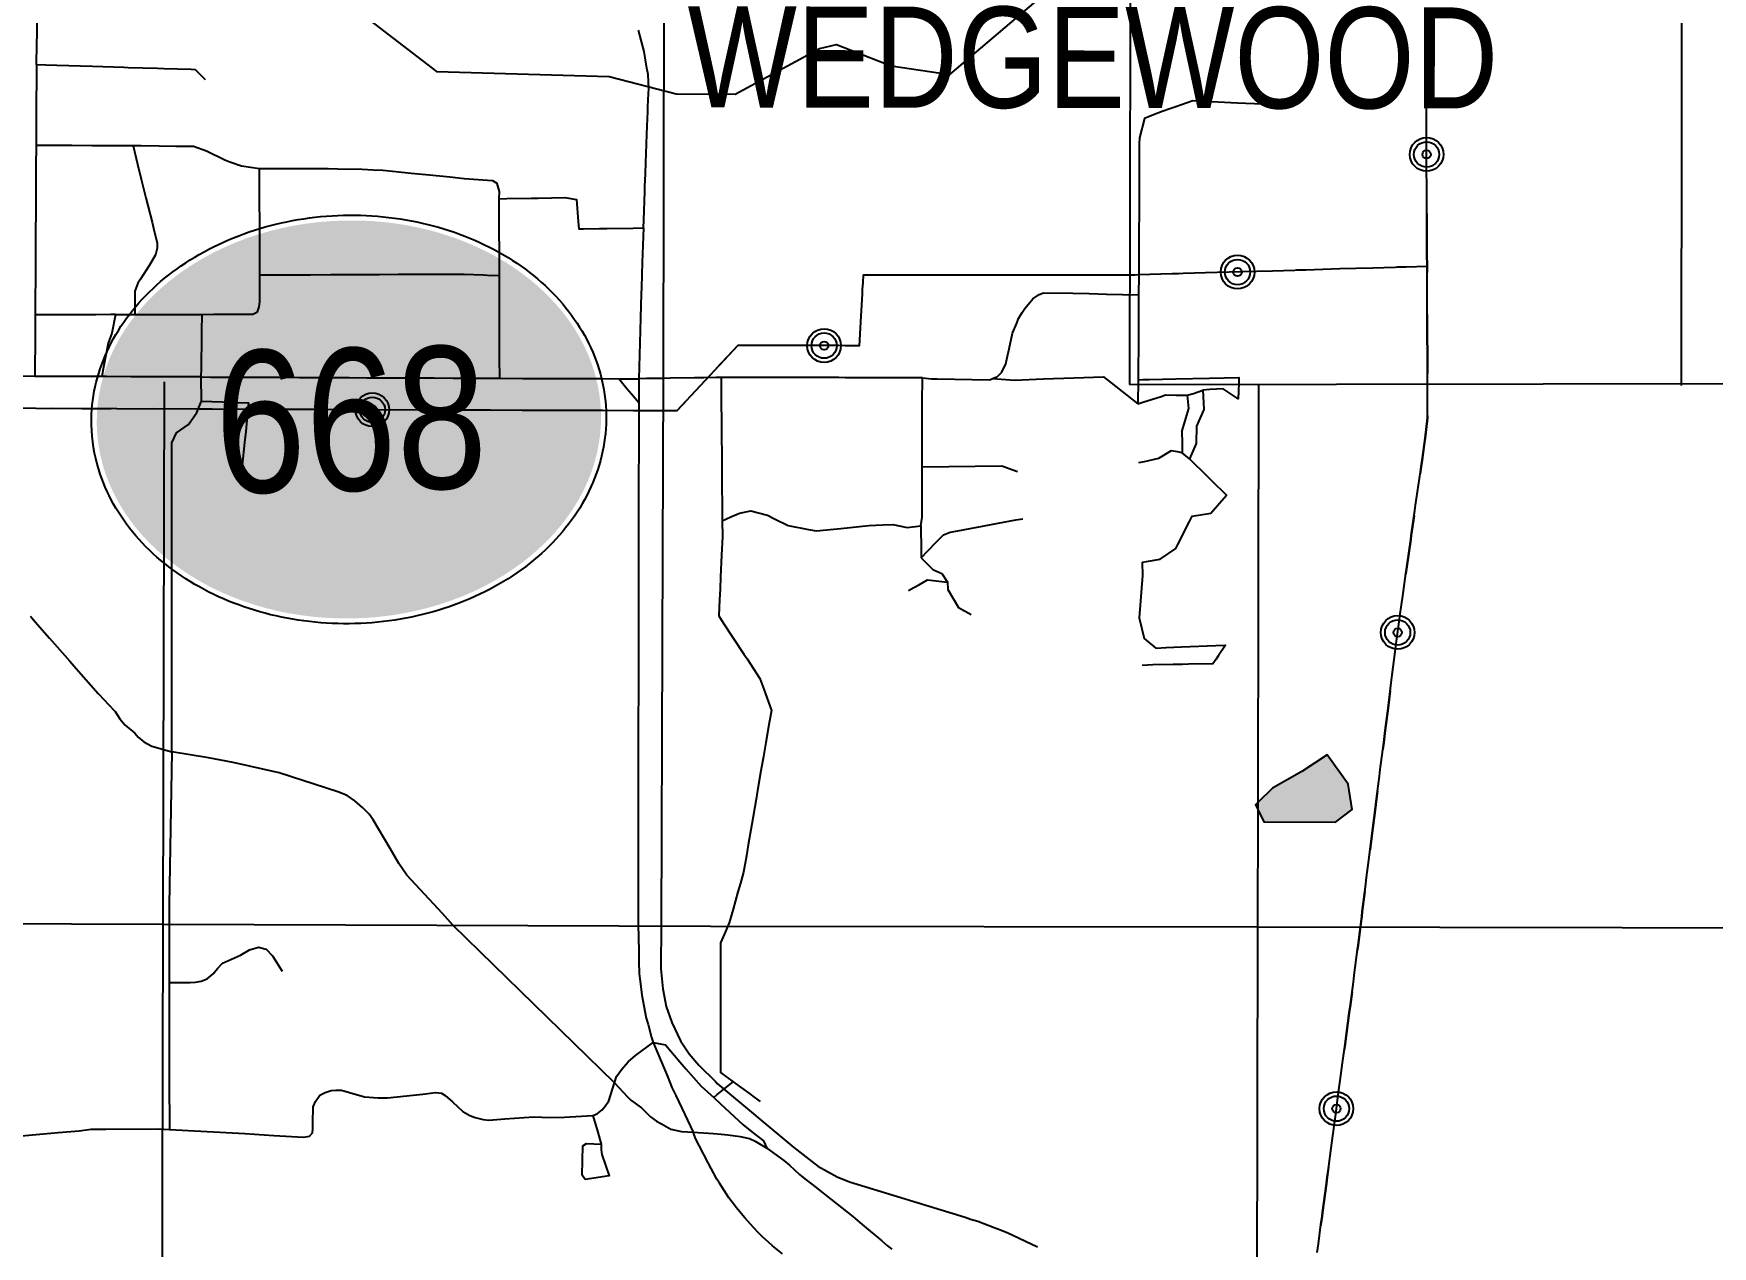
# Model space of a CAD drawing. Extents: x 408473 to 428843, y 6046006 to 6059852.
# Drawn here: x 422471.9 to 422571.4, y 6051738 to 6051810 of the extents above; entities that cross this region are included whole.
import ezdxf
from ezdxf.enums import TextEntityAlignment as Align

# ---------------------------------------------------------------- set-up
doc = ezdxf.new("R2010")
doc.units = 0
doc.header["$LTSCALE"] = 5
for name, color, linetype in [('10', 1, 'Continuous'), ('26', 160, 'Continuous'), ('35', 37, 'Continuous'), ('36', 37, 'Continuous'), ('39', 28, 'Continuous'), ('42', 7, 'Continuous'), ('AUX-LABELS', 1, 'Continuous'), ('PATTERN_CLASS', 7, 'Continuous'), ('T-WATER', 160, 'Continuous'), ('T-WATER-H', 133, 'Continuous')]:
    doc.layers.add(name, color=color, linetype=linetype)
doc.layers.add('2', color=7, linetype='Continuous', true_color=0x6e6e6e)
doc.layers.add('4', color=7, linetype='Continuous', true_color=0x8c8c8c)
doc.styles.add('80', font='ARIALN.TTF', dxfattribs={"height": 10})
doc.styles.add('80L', font='ARIALN.TTF', dxfattribs={"height": 10})
doc.styles.add('BOLD', font='ARIALNB.TTF')

# ---------------------------------------------------------------- blocks, each defined once
blk = doc.blocks.new('Route_Letters')
h = blk.add_hatch(color=255)
h.dxf.hatch_style = 1
edge = h.paths.add_edge_path()
edge.add_ellipse((-0.116, 0.461), major_axis=(-11.971, 0), ratio=0.789318, start_angle=0, end_angle=360)
at = {"color": 5}
blk.add_open_spline([(-12.337, 0.461), (-12.337, -0.253), (-12.237, -0.968), (-11.72, -2.794), (-11.144, -3.876), (-9.556, -5.807), (-8.545, -6.657), (-6.216, -8.022), (-4.899, -8.538), (-2.122, -9.174), (-0.663, -9.295), (2.219, -9.128), (3.641, -8.839), (6.272, -7.888), (7.481, -7.224), (9.535, -5.601), (10.38, -4.641), (11.596, -2.542), (11.966, -1.402), (12.179, 0.91), (12.021, 2.082), (11.201, 4.304), (10.538, 5.353), (8.799, 7.197), (7.721, 7.993), (5.289, 9.237), (3.933, 9.684), (1.111, 10.179), (-0.355, 10.226), (-3.218, 9.913), (-4.613, 9.553), (-7.163, 8.469), (-8.317, 7.745), (-10.237, 6.02), (-11.003, 5.018), (-12.047, 2.859), (-12.324, 1.702), (-12.336, 0.515), (-12.337, 0.488), (-12.337, 0.461)], degree=3, knots=[0, 0, 0, 0, 0.219529, 0.219529, 0.575727, 0.575727, 0.931924, 0.931924, 1.288121, 1.288121, 1.644318, 1.644318, 2.000515, 2.000515, 2.356712, 2.356712, 2.712909, 2.712909, 3.069107, 3.069107, 3.425304, 3.425304, 3.781501, 3.781501, 4.137698, 4.137698, 4.493895, 4.493895, 4.850092, 4.850092, 5.20629, 5.20629, 5.562487, 5.562487, 5.918684, 5.918684, 6.274881, 6.274881, 6.283185, 6.283185, 6.283185, 6.283185], dxfattribs=at)
at = {"color": 14, "style": 'BOLD'}
blk.add_attdef('A', text='', height=9.5, dxfattribs=at).set_placement((0.225, 0.976), align=Align.MIDDLE)

msp = doc.modelspace()

# ---------------------------------------------------------------- hatches: boundary and pattern name
at = {"layer": 'T-WATER-H'}
h = msp.add_hatch(color=256, dxfattribs=at)
h.dxf.hatch_style = 1
h.paths.add_polyline_path([(422544.417, 6051764.358), (422544.28, 6051764.222), (422544.417, 6051763.947), (422544.776, 6051763.222), (422549.017, 6051763.204), (422550.018, 6051763.949), (422549.774, 6051765.448), (422548.532, 6051767.2), (422547.032, 6051766.208), (422545.282, 6051765.217)])

# ---------------------------------------------------------------- linework, layer by layer
at = {"layer": '2', "linetype": 'Continuous', "flags": 128}
msp.add_lwpolyline([(422536.82, 6051789.137), (423290.557, 6051790.668)], dxfattribs=at)
at = {"layer": '26', "linetype": 'Continuous', "flags": 128}
for points in [[(422544.417, 6051763.947), (422544.776, 6051763.222), (422549.017, 6051763.204), (422550.018, 6051763.949), (422549.774, 6051765.448), (422548.532, 6051767.2), (422547.032, 6051766.208)], [(422547.032, 6051766.208), (422545.282, 6051765.217), (422544.417, 6051764.358)], [(422544.417, 6051764.358), (422544.28, 6051764.222), (422544.417, 6051763.947)]]:
    msp.add_lwpolyline(points, dxfattribs=at)
at = {"layer": '35', "linetype": 'Continuous', "flags": 128}
for points in [[(422472.038, 6051808.091), (422472.058, 6051809.34), (422472.067, 6051809.928), (422472.076, 6051810.448), (422472.09, 6051811.36), (422472.101, 6051812.06), (422472.117, 6051813.082), (422472.133, 6051814.059), (422472.147, 6051814.962), (422472.161, 6051815.838), (422472.153, 6051816.909), (422472.151, 6051817.308), (422472.151, 6051817.627), (422472.154, 6051818.055), (422472.159, 6051818.857), (422472.167, 6051820.053), (422472.178, 6051821.82)], [(422508.006, 6051798.434), (422508.024, 6051798.895), (422508.087, 6051800.586), (422508.099, 6051800.887), (422508.127, 6051801.639), (422508.152, 6051802.298), (422508.172, 6051802.813), (422508.194, 6051803.405), (422508.215, 6051803.958), (422508.234, 6051804.462), (422508.266, 6051805.322), (422508.277, 6051805.608), (422508.307, 6051806.405), (422508.317, 6051806.665), (422508.298, 6051807.082), (422508.278, 6051807.522), (422508.215, 6051807.898), (422508.112, 6051808.507), (422508.049, 6051808.885), (422507.9, 6051809.487), (422507.721, 6051810.146)], [(422472.032, 6051807.072), (422472.025, 6051806.064), (422472.02, 6051805.316), (422472.012, 6051804.066), (422472.008, 6051803.32)], [(422546.36, 6051805.797), (422545.219, 6051805.771), (422544.72, 6051805.759), (422543.213, 6051805.831), (422541.288, 6051805.922), (422540.558, 6051805.956), (422539.552, 6051805.608), (422539.199, 6051805.487), (422538.749, 6051805.331), (422538.246, 6051805.127), (422537.701, 6051804.906), (422537.399, 6051803.769), (422537.397, 6051803.412), (422537.389, 6051801.563), (422537.38, 6051799.565), (422537.372, 6051797.975), (422537.371, 6051797.578), (422537.362, 6051795.633), (422537.356, 6051794.461)], [(422472.008, 6051803.32), (422472.001, 6051802.068), (422471.998, 6051801.431), (422471.991, 6051800.07), (422471.988, 6051799.487), (422471.981, 6051798.072), (422471.979, 6051797.543), (422471.971, 6051796.073), (422471.969, 6051795.599), (422471.961, 6051794.075), (422471.959, 6051793.655), (422471.957, 6051793.279)], [(422477.756, 6051803.292), (422477.312, 6051803.294), (422476.176, 6051803.3), (422475.314, 6051803.304), (422474.121, 6051803.31), (422473.316, 6051803.314), (422472.008, 6051803.32)], [(422485.252, 6051801.926), (422484.191, 6051802.082), (422483.491, 6051802.33), (422483.195, 6051802.454), (422482.115, 6051802.972), (422481.35, 6051803.254), (422480.301, 6051803.265), (422479.311, 6051803.276), (422478.234, 6051803.287), (422477.756, 6051803.292)], [(422477.756, 6051803.292), (422478.026, 6051802.206), (422478.245, 6051801.323), (422478.519, 6051800.219), (422478.881, 6051798.762), (422479.013, 6051798.232), (422479.185, 6051797.536), (422479.192, 6051797.237), (422479.082, 6051796.835), (422478.733, 6051796.228), (422478.197, 6051795.392), (422478.042, 6051795.155), (422477.873, 6051794.672), (422477.87, 6051794.191), (422477.865, 6051793.295)], [(422499.464, 6051800.155), (422499.467, 6051800.582), (422499.343, 6051801.071), (422499.08, 6051801.224), (422498.772, 6051801.246), (422497.381, 6051801.345), (422496.533, 6051801.431), (422495.334, 6051801.553), (422494.246, 6051801.663), (422493.331, 6051801.756), (422492.56, 6051801.834), (422491.996, 6051801.859), (422491.33, 6051801.889), (422489.891, 6051801.917), (422489.331, 6051801.925), (422488.945, 6051801.931), (422487.833, 6051801.93), (422487.333, 6051801.929), (422485.791, 6051801.927), (422485.252, 6051801.926)], [(422485.276, 6051795.64), (422485.273, 6051796.377), (422485.266, 6051798.375), (422485.258, 6051800.373), (422485.252, 6051801.926)], [(422499.468, 6051795.625), (422499.467, 6051796.675), (422499.465, 6051798.63), (422499.464, 6051800.155)], [(422508.006, 6051798.434), (422507.955, 6051796.895), (422507.938, 6051796.396), (422507.889, 6051794.896), (422507.876, 6051794.519), (422507.836, 6051793.127), (422507.813, 6051792.325), (422507.772, 6051790.897), (422507.731, 6051789.486)], [(422481.857, 6051793.306), (422482.545, 6051793.308), (422483.534, 6051793.311), (422484.584, 6051793.314), (422484.86, 6051793.315), (422485.126, 6051793.461), (422485.24, 6051793.743), (422485.273, 6051794.043), (422485.273, 6051794.379), (422485.276, 6051795.64)], [(422485.276, 6051795.64), (422486.234, 6051795.644), (422487.477, 6051795.65), (422488.268, 6051795.654), (422489.474, 6051795.659), (422490.303, 6051795.663), (422491.472, 6051795.669), (422492.338, 6051795.673), (422493.47, 6051795.678), (422494.372, 6051795.683), (422495.468, 6051795.688), (422496.407, 6051795.692), (422497.39, 6051795.697), (422498.506, 6051795.64), (422499.009, 6051795.614), (422499.468, 6051795.625)], [(422499.487, 6051789.517), (422499.484, 6051790.708), (422499.477, 6051792.706), (422499.471, 6051794.703), (422499.468, 6051795.625)], [(422528.7, 6051789.503), (422528.995, 6051789.625), (422529.253, 6051789.884), (422529.486, 6051790.379), (422529.548, 6051790.658), (422529.679, 6051791.253), (422529.884, 6051792.185), (422530.129, 6051792.776), (422530.244, 6051793.051), (422530.461, 6051793.413), (422530.609, 6051793.658), (422531.095, 6051794.228), (422531.469, 6051794.476), (422531.714, 6051794.577), (422533.455, 6051794.56), (422534.421, 6051794.536), (422535.454, 6051794.509), (422537.356, 6051794.461)], [(422537.356, 6051794.461), (422537.352, 6051793.571), (422537.344, 6051791.743), (422537.335, 6051789.798), (422537.333, 6051789.43)], [(422471.957, 6051793.279), (422471.952, 6051792.077), (422471.95, 6051791.71), (422471.943, 6051790.079), (422471.941, 6051789.626)], [(422476.727, 6051793.288), (422476.432, 6051793.288), (422475.543, 6051793.286), (422474.392, 6051793.284), (422473.545, 6051793.282), (422472.351, 6051793.28), (422471.957, 6051793.279)], [(422476.727, 6051793.288), (422477.541, 6051793.293), (422477.865, 6051793.295)], [(422477.865, 6051793.295), (422478.891, 6051793.297), (422479.539, 6051793.299), (422480.507, 6051793.302), (422481.536, 6051793.305), (422481.857, 6051793.306)], [(422471.941, 6051789.626), (422469.632, 6051789.638), (422467.975, 6051789.647), (422467.634, 6051789.649), (422465.92, 6051789.658), (422465.636, 6051789.659), (422463.864, 6051789.669), (422461.808, 6051789.679), (422459.752, 6051789.69), (422459.364, 6051789.692)], [(422475.903, 6051789.617), (422475.627, 6051789.618), (422474.137, 6051789.621), (422473.629, 6051789.622), (422471.941, 6051789.626)], [(422481.802, 6051789.592), (422480.099, 6051789.6), (422479.623, 6051789.602), (422478.24, 6051789.607), (422477.625, 6051789.61), (422476.187, 6051789.616), (422475.903, 6051789.617)], [(422481.802, 6051789.592), (422482.348, 6051789.59), (422483.619, 6051789.585), (422484.202, 6051789.582)], [(422481.813, 6051788.157), (422481.802, 6051789.592)], [(422484.202, 6051789.582), (422485.617, 6051789.576), (422486.404, 6051789.573)], [(422486.404, 6051789.573), (422487.616, 6051789.568), (422488.509, 6051789.564), (422489.614, 6051789.559), (422490.563, 6051789.555), (422491.612, 6051789.551), (422492.617, 6051789.546), (422493.61, 6051789.542), (422494.67, 6051789.538), (422495.608, 6051789.534), (422496.724, 6051789.529), (422497.606, 6051789.525), (422498.778, 6051789.52), (422499.487, 6051789.517)], [(422499.487, 6051789.517), (422500.831, 6051789.512), (422501.603, 6051789.509), (422502.884, 6051789.505), (422503.601, 6051789.502), (422504.439, 6051789.499), (422504.936, 6051789.497), (422505.599, 6051789.494), (422506.54, 6051789.491)], [(422506.54, 6051789.491), (422506.989, 6051789.489), (422507.731, 6051789.486)], [(422507.729, 6051788.052), (422507.297, 6051788.572), (422507.027, 6051788.882), (422506.54, 6051789.491)], [(422507.731, 6051789.486), (422507.731, 6051789.02), (422507.73, 6051788.65), (422507.729, 6051788.052)], [(422512.605, 6051789.566), (422512.319, 6051789.561), (422511.591, 6051789.549), (422511.025, 6051789.54), (422509.594, 6051789.517), (422509.17, 6051789.51), (422508.557, 6051789.5), (422508.189, 6051789.494), (422507.731, 6051789.486)], [(422524.543, 6051789.541), (422523.579, 6051789.543), (422523.289, 6051789.544), (422521.581, 6051789.547), (422519.957, 6051789.551), (422519.583, 6051789.552), (422519.191, 6051789.552), (422517.585, 6051789.556), (422517.142, 6051789.557), (422515.587, 6051789.56), (422515.093, 6051789.561), (422513.589, 6051789.564), (422513.043, 6051789.565), (422512.605, 6051789.566)], [(422512.605, 6051789.566), (422512.608, 6051789.283), (422512.61, 6051789.01), (422512.619, 6051788.018), (422512.628, 6051787.012), (422512.636, 6051786.048), (422512.645, 6051785.014), (422512.653, 6051784.078), (422512.663, 6051783.017), (422512.671, 6051782.108), (422512.677, 6051781.383), (422512.681, 6051781.067)], [(422524.531, 6051784.263), (422524.531, 6051784.982), (422524.532, 6051785.258), (422524.535, 6051787.284), (422524.536, 6051788.352), (422524.537, 6051789.261), (422524.543, 6051789.541)], [(422524.543, 6051789.541), (422525.076, 6051789.478), (422525.407, 6051789.473), (422527.481, 6051789.446), (422528.529, 6051789.432), (422528.7, 6051789.503)], [(422528.7, 6051789.503), (422529.998, 6051789.411), (422531.711, 6051789.474), (422533.517, 6051789.539), (422535.27, 6051789.603), (422535.729, 6051789.241), (422536.655, 6051788.512), (422537.306, 6051787.998)], [(422537.333, 6051789.43), (422537.306, 6051787.998)], [(422537.306, 6051787.998), (422537.609, 6051788.095), (422538.689, 6051788.441), (422538.951, 6051788.525), (422539.586, 6051788.523), (422540.227, 6051788.52)], [(422480.054, 6051767.377), (422480.053, 6051768.287), (422480.053, 6051770.285), (422480.053, 6051770.794), (422480.052, 6051772.25), (422480.051, 6051774.204), (422480.051, 6051776.158), (422480.05, 6051778.112), (422480.049, 6051780.066), (422480.048, 6051782.02), (422480.048, 6051783.974), (422480.048, 6051784.27), (422480.047, 6051785.696), (422480.342, 6051786.275), (422481.045, 6051786.785), (422481.536, 6051787.487), (422481.663, 6051787.777), (422481.813, 6051788.157)], [(422507.729, 6051788.052), (422507.728, 6051786.9), (422507.725, 6051784.934), (422507.724, 6051783.944), (422507.722, 6051782.929), (422507.719, 6051780.978), (422507.717, 6051779.565), (422507.717, 6051779.027), (422507.714, 6051777.077), (422507.711, 6051775.133), (422507.708, 6051773.175), (422507.708, 6051772.914), (422507.705, 6051771.225), (422507.705, 6051770.916), (422507.703, 6051769.274), (422507.702, 6051769.001), (422507.7, 6051767.323), (422507.699, 6051766.92), (422507.697, 6051765.372), (422507.697, 6051764.922), (422507.694, 6051763.422), (422507.694, 6051762.924), (422507.692, 6051761.471), (422507.691, 6051760.926), (422507.689, 6051759.52), (422507.688, 6051758.928), (422507.686, 6051757.57), (422507.692, 6051757.128), (422507.727, 6051755.577), (422507.742, 6051754.933), (422507.758, 6051754.218), (422507.813, 6051753.782), (422507.919, 6051752.939), (422508.178, 6051751.573), (422508.28, 6051751.201), (422508.489, 6051750.44), (422508.593, 6051750.139)], [(422524.456, 6051780.771), (422524.526, 6051781.29), (422524.528, 6051782.286), (422524.529, 6051783.288), (422524.531, 6051784.263)], [(422524.531, 6051784.263), (422529.256, 6051784.321), (422530.169, 6051783.988)], [(422512.681, 6051781.067), (422513.185, 6051781.31), (422513.703, 6051781.514), (422514.375, 6051781.652), (422515.369, 6051781.395), (422515.778, 6051781.187), (422516.577, 6051780.781), (422517.791, 6051780.549), (422518.242, 6051780.463), (422519.701, 6051780.603), (422521.357, 6051780.793), (422521.781, 6051780.815), (422522.187, 6051780.83), (422522.796, 6051780.852), (422523.638, 6051780.675), (422524.456, 6051780.771)], [(422512.681, 6051781.067), (422512.694, 6051780.132), (422512.642, 6051779.021), (422512.582, 6051777.742), (422512.547, 6051777.02), (422512.518, 6051776.394), (422512.473, 6051775.438), (422512.742, 6051775.027), (422513.964, 6051773.164), (422514.146, 6051772.885), (422514.908, 6051771.722), (422515.137, 6051771.086), (422515.588, 6051769.828), (422515.463, 6051769.095), (422515.26, 6051767.914), (422515.119, 6051767.089), (422514.973, 6051766.235), (422514.776, 6051765.084), (422514.685, 6051764.556), (422514.432, 6051763.078), (422514.222, 6051761.85), (422514.11, 6051761.199), (422513.946, 6051760.24), (422513.758, 6051759.583), (422513.609, 6051759.063), (422513.318, 6051758.049), (422513.084, 6051757.233), (422512.805, 6051756.586), (422512.573, 6051756.046), (422512.573, 6051755.044), (422512.574, 6051753.046), (422512.575, 6051751.048), (422512.576, 6051749.05), (422512.577, 6051748.356), (422513.333, 6051747.804)], [(422524.456, 6051780.771), (422524.463, 6051779.291), (422524.465, 6051778.879)], [(422524.465, 6051778.879), (422524.878, 6051779.3), (422525.34, 6051779.771), (422525.79, 6051780.23), (422526.189, 6051780.39)], [(422524.465, 6051778.879), (422525.157, 6051778.179), (422525.697, 6051777.941), (422526.024, 6051777.437)], [(422537.556, 6051778.619), (422537.592, 6051777.833), (422537.393, 6051775.305), (422537.676, 6051774.092), (422537.922, 6051773.894), (422538.381, 6051773.525), (422538.986, 6051773.549), (422539.887, 6051773.586), (422541.923, 6051773.669), (422542.498, 6051773.692), (422542.085, 6051773.073), (422541.942, 6051772.857), (422541.758, 6051772.581), (422540.312, 6051772.561), (422539.951, 6051772.556), (422539.397, 6051772.548), (422538.199, 6051772.531), (422537.566, 6051772.485)], [(422526.024, 6051777.437), (422526.04, 6051776.987), (422526.67, 6051775.932), (422527.428, 6051775.521)], [(422471.676, 6051775.406), (422471.963, 6051775.078), (422472.806, 6051774.115), (422474.014, 6051772.736), (422474.522, 6051772.156), (422475.683, 6051770.83), (422476.065, 6051770.429), (422476.284, 6051770.198), (422476.706, 6051769.755), (422476.974, 6051769.33), (422477.283, 6051768.95), (422477.872, 6051768.485), (422478.057, 6051768.249), (422478.403, 6051767.958), (422478.868, 6051767.709), (422480.054, 6051767.377)], [(422480.054, 6051767.377), (422479.894, 6051758.31), (422479.895, 6051753.704)], [(422506.289, 6051747.757), (422496.722, 6051757.081), (422496.094, 6051757.789), (422493.976, 6051760.059), (422493.518, 6051760.746), (422492.989, 6051761.631), (422491.989, 6051763.332), (422491.76, 6051763.671), (422491.378, 6051764.049), (422490.895, 6051764.464), (422490.444, 6051764.775), (422489.887, 6051764.996), (422486.422, 6051766.119), (422483.685, 6051766.744), (422482.226, 6051767.016), (422480.054, 6051767.377)], [(422479.895, 6051753.704), (422479.895, 6051747.963), (422479.912, 6051744.988)], [(422506.289, 6051747.757), (422506.41, 6051748.119), (422506.721, 6051748.553), (422507.092, 6051748.995), (422507.529, 6051749.366), (422507.921, 6051749.636), (422508.593, 6051750.139)], [(422508.593, 6051750.139), (422509.079, 6051748.97), (422509.443, 6051748.078), (422509.689, 6051747.476), (422509.92, 6051746.991), (422510.273, 6051746.252), (422510.952, 6051744.828)], [(422508.593, 6051750.139), (422509.307, 6051749.996), (422510.17, 6051748.995), (422510.529, 6051748.579), (422511.42, 6051747.546), (422512.172, 6051746.879)], [(422505.011, 6051745.816), (422505.272, 6051745.918), (422505.569, 6051746.149), (422505.737, 6051746.374), (422505.95, 6051746.675), (422506.289, 6051747.757)], [(422506.289, 6051747.757), (422507.061, 6051746.926), (422507.251, 6051746.721), (422507.9, 6051746.257), (422508.131, 6051746.028), (422508.431, 6051745.73), (422508.776, 6051745.479), (422509.075, 6051745.31), (422509.625, 6051744.999), (422510.267, 6051744.854), (422510.614, 6051744.841), (422510.952, 6051744.828)], [(422512.172, 6051746.879), (422512.383, 6051747.047), (422513.333, 6051747.804)], [(422513.333, 6051747.804), (422514.309, 6051747.091), (422514.563, 6051746.906), (422514.918, 6051746.647)], [(422479.912, 6051744.988), (422484.375, 6051744.745), (422486.103, 6051744.632), (422487.868, 6051744.533), (422488.21, 6051744.578), (422488.401, 6051744.779), (422488.415, 6051745.035), (422488.412, 6051745.385), (422488.437, 6051746.332), (422488.562, 6051746.637), (422488.834, 6051747.025), (422489.135, 6051747.181), (422489.496, 6051747.294), (422489.786, 6051747.315), (422490.111, 6051747.309), (422490.578, 6051747.181), (422491.478, 6051746.926), (422492.288, 6051746.861), (422492.842, 6051746.851), (422494.929, 6051747.07), (422495.682, 6051747.185), (422496.031, 6051747.144), (422496.259, 6051746.995), (422496.688, 6051746.621), (422497.309, 6051746.055), (422497.715, 6051745.817), (422498.037, 6051745.692), (422498.504, 6051745.581), (422498.836, 6051745.533), (422499.785, 6051745.61), (422501.52, 6051745.724), (422502.45, 6051745.691), (422503.321, 6051745.718), (422505.011, 6051745.816)], [(422512.172, 6051746.879), (422512.57, 6051746.495), (422513.921, 6051745.253), (422514.126, 6051745.089), (422514.614, 6051744.702), (422515.118, 6051744.3), (422515.326, 6051743.881)], [(422505.011, 6051745.816), (422505.276, 6051744.89), (422505.496, 6051744.109)], [(422470.271, 6051744.526), (422473.323, 6051744.796), (422474.563, 6051744.902), (422475.281, 6051744.992), (422476.135, 6051745.002), (422479.251, 6051745.024), (422479.912, 6051744.988)], [(422516.241, 6051737.62), (422515.651, 6051738.091), (422515.425, 6051738.294), (422515.078, 6051738.605), (422514.783, 6051738.905), (422514.528, 6051739.179), (422514.007, 6051739.739), (422513.796, 6051740.006), (422513.529, 6051740.345), (422513.272, 6051740.671), (422513.072, 6051740.926), (422512.506, 6051741.796), (422512.356, 6051742.032), (422512.158, 6051742.413), (422512.023, 6051742.671), (422511.849, 6051743.006), (422511.314, 6051744.034), (422511.116, 6051744.415), (422510.952, 6051744.828)], [(422510.952, 6051744.828), (422512.165, 6051744.736), (422512.616, 6051744.701), (422513.009, 6051744.671), (422513.747, 6051744.574), (422514.288, 6051744.447), (422514.623, 6051744.295), (422515.326, 6051743.881)], [(422504.551, 6051742.018), (422504.385, 6051742.277), (422504.407, 6051744.009), (422504.631, 6051744.142), (422505.496, 6051744.109)], [(422505.496, 6051744.109), (422505.496, 6051743.785), (422505.55, 6051743.502), (422505.981, 6051742.24), (422504.551, 6051742.018)], [(422515.326, 6051743.881), (422516.33, 6051743.142), (422516.654, 6051742.862), (422517.251, 6051742.319), (422517.476, 6051742.142), (422518.161, 6051741.601), (422518.634, 6051741.228), (422518.837, 6051741.068), (422520.422, 6051739.817), (422520.972, 6051739.354), (422522.136, 6051738.375), (422522.477, 6051738.087), (422522.719, 6051737.894)]]:
    msp.add_lwpolyline(points, dxfattribs=at)
at = {"layer": '36', "linetype": 'Continuous', "flags": 128}
for points in [[(422472.038, 6051808.091), (422472.032, 6051807.072)], [(422482.058, 6051807.203), (422481.466, 6051807.808), (422481.205, 6051807.816), (422479.576, 6051807.865), (422479.206, 6051807.876), (422477.465, 6051807.928), (422477.206, 6051807.936), (422475.354, 6051807.992), (422473.243, 6051808.055), (422472.579, 6051808.075), (422472.038, 6051808.091)], [(422499.464, 6051800.155), (422499.905, 6051800.164), (422501.359, 6051800.19), (422501.768, 6051800.198), (422503.356, 6051800.227), (422504.042, 6051800.118), (422504.142, 6051798.806), (422504.175, 6051798.367), (422504.463, 6051798.372), (422505.396, 6051798.388), (422505.844, 6051798.396), (422507.393, 6051798.424), (422508.006, 6051798.434)], [(422476.727, 6051793.288), (422476.495, 6051792.181), (422476.287, 6051791.602), (422476.01, 6051790.172), (422475.903, 6051789.617)], [(422481.802, 6051789.592), (422481.809, 6051790.104), (422481.838, 6051792.031), (422481.842, 6051792.303), (422481.857, 6051793.306)], [(422537.333, 6051789.43), (422537.597, 6051789.436), (422537.987, 6051789.445), (422539.564, 6051789.481), (422541.561, 6051789.527), (422543.296, 6051789.566), (422543.287, 6051789.228), (422543.263, 6051788.306), (422542.373, 6051788.892), (422541.577, 6051788.85), (422541.167, 6051788.808)], [(422540.227, 6051788.52), (422540.318, 6051787.718), (422540.135, 6051787.123), (422539.911, 6051786.396), (422539.928, 6051785.638), (422539.934, 6051785.362), (422539.94, 6051785.098)], [(422540.227, 6051788.52), (422540.61, 6051788.623), (422541.167, 6051788.808)], [(422541.167, 6051788.808), (422541.207, 6051788.053), (422541.228, 6051787.665), (422540.78, 6051786.671), (422540.768, 6051785.657), (422540.37, 6051784.735)], [(422481.813, 6051788.157), (422483.653, 6051788.096), (422483.921, 6051788.087), (422484.603, 6051788.064), (422484.546, 6051787.49), (422484.434, 6051786.368), (422484.368, 6051785.707), (422484.234, 6051784.366), (422484.19, 6051783.924), (422484.134, 6051783.367)], [(422539.94, 6051785.098), (422539.663, 6051785.147), (422539.281, 6051785.214), (422538.528, 6051784.752), (422537.679, 6051784.565), (422537.353, 6051784.512)], [(422537.556, 6051778.619), (422537.814, 6051778.66), (422538.635, 6051778.79), (422539.56, 6051779.423), (422539.684, 6051779.667), (422540.379, 6051781.031), (422540.537, 6051781.341), (422541.627, 6051781.512), (422542.554, 6051782.588), (422541.701, 6051783.427), (422541.449, 6051783.674), (422540.37, 6051784.735)], [(422540.37, 6051784.735), (422539.94, 6051785.098)], [(422526.189, 6051780.39), (422526.647, 6051780.475), (422527.777, 6051780.686), (422529.349, 6051780.98), (422529.767, 6051781.058), (422530.068, 6051781.114), (422530.49, 6051781.193)], [(422523.724, 6051776.934), (422524.037, 6051777.109), (422524.359, 6051777.29), (422524.85, 6051777.565), (422526.024, 6051777.437)], [(422479.895, 6051753.704), (422481.149, 6051753.694), (422481.456, 6051753.711), (422481.799, 6051753.778), (422482.153, 6051753.904), (422482.511, 6051754.218), (422482.759, 6051754.535), (422483.058, 6051754.842), (422484.121, 6051755.323), (422484.659, 6051755.623), (422485.192, 6051755.795), (422485.641, 6051755.663), (422486.03, 6051755.268), (422486.601, 6051754.365)]]:
    msp.add_lwpolyline(points, dxfattribs=at)
at = {"layer": '39', "linetype": 'Continuous', "flags": 128}
msp.add_lwpolyline([(422509.217, 6051812.251), (422509.171, 6051789.507), (422509.136, 6051779.178), (422509.053, 6051757.12), (422509.046, 6051754.508), (422509.16, 6051753.312), (422509.362, 6051752.277), (422509.68, 6051751.326), (422510.213, 6051750.24), (422510.717, 6051749.475), (422511.299, 6051748.787), (422512.269, 6051747.818), (422512.405, 6051747.682), (422516.929, 6051743.906), (422518.346, 6051742.8), (422519.493, 6051742.17), (422520.212, 6051741.888), (422527.075, 6051739.778), (422527.231, 6051739.726), (422527.396, 6051739.675), (422527.833, 6051739.547), (422528.786, 6051739.18), (422528.951, 6051739.121), (422529.116, 6051739.061), (422529.563, 6051738.882), (422531.361, 6051738.03)], dxfattribs=at)
at = {"layer": '4', "linetype": 'Continuous', "flags": 128}
for points in [[(422536.88, 6051821.661), (422536.82, 6051789.137)], [(422569.554, 6051821.615), (422569.506, 6051789.09)], [(422479.594, 6051789.296), (422479.519, 6051757.152)], [(422544.462, 6051789.126), (422544.417, 6051764.358)], [(422544.417, 6051763.947), (422544.404, 6051756.987)], [(422544.417, 6051764.358), (422544.417, 6051763.947)], [(422447.058, 6051757.273), (422479.519, 6051757.152)], [(422479.519, 6051757.152), (422479.445, 6051724.616)], [(422479.519, 6051757.152), (422511.981, 6051757.032)], [(422511.981, 6051757.032), (422544.404, 6051756.987)], [(422544.404, 6051756.987), (422544.346, 6051724.451)], [(422544.404, 6051756.987), (422576.827, 6051756.942)]]:
    msp.add_lwpolyline(points, dxfattribs=at)
at = {"layer": '42', "linetype": 'Continuous', "flags": 128}
for points in [[(422554.395, 6051809.778), (422554.399, 6051808.656), (422554.402, 6051807.946), (422554.405, 6051807.207), (422554.408, 6051806.283)], [(422554.435, 6051799.292), (422554.437, 6051798.854), (422554.44, 6051797.957), (422554.444, 6051796.893), (422554.447, 6051796.148), (422554.448, 6051795.796)], [(422521.747, 6051795.629), (422521.442, 6051795.629), (422521.025, 6051795.628), (422521.001, 6051795.195), (422520.979, 6051794.788), (422520.964, 6051794.526), (422520.892, 6051793.195), (422520.873, 6051792.859)], [(422525.991, 6051795.63), (422525.438, 6051795.629), (422525.098, 6051795.629), (422524.244, 6051795.629)], [(422527.739, 6051795.63), (422527.436, 6051795.63), (422527.142, 6051795.63), (422525.991, 6051795.63)], [(422533.731, 6051795.631), (422533.274, 6051795.631), (422531.23, 6051795.631), (422530.236, 6051795.63)], [(422539.723, 6051795.709), (422539.338, 6051795.698), (422537.356, 6051795.639), (422537.125, 6051795.632), (422536.228, 6051795.632)], [(422550.204, 6051796.021), (422549.278, 6051795.994), (422547.27, 6051795.934), (422546.711, 6051795.917)], [(422554.447, 6051796.148), (422553.218, 6051796.111), (422552.7, 6051796.096)], [(422554.458, 6051793.3), (422554.459, 6051793.081), (422554.461, 6051792.635), (422554.463, 6051791.963), (422554.467, 6051791.012), (422554.471, 6051789.966), (422554.471, 6051789.804)], [(422515.22, 6051791.458), (422515.096, 6051791.458), (422513.593, 6051791.462), (422512.32, 6051790.093)], [(422474.714, 6051787.714), (422472.966, 6051787.721)], [(422476.462, 6051787.707), (422474.714, 6051787.714)], [(422482.454, 6051787.685), (422478.959, 6051787.698)], [(422488.446, 6051787.662), (422484.951, 6051787.675)], [(422498.933, 6051787.622), (422495.437, 6051787.635)], [(422503.177, 6051787.606), (422502.876, 6051787.607), (422501.595, 6051787.612), (422501.43, 6051787.612)], [(422504.925, 6051787.599), (422504.432, 6051787.601), (422503.594, 6051787.604), (422503.177, 6051787.606)], [(422510.619, 6051788.266), (422509.981, 6051787.58), (422507.422, 6051787.59)], [(422554.481, 6051787.307), (422554.481, 6051787.164), (422554.339, 6051785.967), (422554.283, 6051785.572)], [(422554.283, 6051785.572), (422554.154, 6051784.669), (422554.099, 6051784.281), (422554.053, 6051783.962), (422554.036, 6051783.842)], [(422553.683, 6051781.37), (422553.516, 6051780.2), (422553.481, 6051779.953), (422553.25, 6051778.339), (422553.195, 6051777.949), (422553.189, 6051777.91)], [(422552.268, 6051770.98), (422552.139, 6051769.957), (422552.102, 6051769.665), (422552.047, 6051769.236), (422551.971, 6051768.637), (422551.882, 6051767.929), (422551.829, 6051767.512)], [(422551.515, 6051765.035), (422551.458, 6051764.586), (422551.374, 6051763.921), (422551.237, 6051762.844), (422551.12, 6051761.918), (422551.075, 6051761.567)], [(422550.761, 6051759.09), (422550.612, 6051757.91), (422550.575, 6051757.616), (422550.542, 6051757.356)], [(422550.542, 6051757.356), (422550.358, 6051755.906), (422550.327, 6051755.659), (422550.322, 6051755.622)], [(422550.005, 6051753.146), (422549.905, 6051752.396), (422549.838, 6051751.899), (422549.673, 6051750.664), (422549.57, 6051749.895), (422549.542, 6051749.681)], [(422548.615, 6051742.752), (422548.515, 6051742.004), (422548.484, 6051741.774), (422548.255, 6051740.06), (422548.226, 6051739.842), (422548.161, 6051739.357), (422548.152, 6051739.287)]]:
    msp.add_lwpolyline(points, dxfattribs=at)
at = {"layer": '42', "linetype": 'Continuous'}
for centre, radius in [((422554.422, 6051802.787), 0.999), ((422554.422, 6051802.787), 0.749), ((422554.422, 6051802.787), 0.25), ((422543.217, 6051795.813), 0.999), ((422543.217, 6051795.813), 0.749), ((422543.217, 6051795.813), 0.25), ((422518.715, 6051791.451), 0.999), ((422518.715, 6051791.451), 0.749), ((422518.715, 6051791.451), 0.25), ((422491.942, 6051787.649), 0.999), ((422491.942, 6051787.649), 0.749), ((422491.942, 6051787.649), 0.25), ((422552.708, 6051774.447), 0.999), ((422552.708, 6051774.447), 0.749), ((422552.708, 6051774.447), 0.25), ((422549.078, 6051746.217), 0.999), ((422549.078, 6051746.217), 0.749), ((422549.078, 6051746.217), 0.25)]:
    msp.add_circle(centre, radius, dxfattribs=at)
at = {"layer": 'PATTERN_CLASS', "linetype": 'Continuous', "flags": 128}
for points in [[(422547.937, 6051737.684), (422548.006, 6051738.196), (422548.161, 6051739.357), (422548.226, 6051739.842), (422548.255, 6051740.06), (422548.484, 6051741.774), (422548.515, 6051742.004), (422548.622, 6051742.805), (422548.766, 6051743.882), (422548.978, 6051745.468), (422549.034, 6051745.886), (422549.21, 6051747.2), (422549.302, 6051747.89), (422549.442, 6051748.932), (422549.57, 6051749.895), (422549.673, 6051750.664), (422549.838, 6051751.899), (422549.905, 6051752.396), (422550.063, 6051753.576), (422550.104, 6051753.903), (422550.133, 6051754.132), (422550.327, 6051755.659), (422550.358, 6051755.906), (422550.575, 6051757.616), (422550.612, 6051757.91), (422550.795, 6051759.359), (422550.866, 6051759.914), (422551.016, 6051761.101), (422551.12, 6051761.918), (422551.237, 6051762.844), (422551.374, 6051763.921), (422551.458, 6051764.586), (422551.628, 6051765.925), (422551.679, 6051766.328), (422551.882, 6051767.929), (422551.971, 6051768.637), (422552.047, 6051769.236), (422552.102, 6051769.665), (422552.139, 6051769.957), (422552.33, 6051771.467), (422552.389, 6051771.936), (422552.562, 6051773.298), (422552.643, 6051773.94), (422552.752, 6051774.797), (422552.807, 6051775.231), (422552.852, 6051775.547), (422552.909, 6051775.944), (422553.025, 6051776.762), (422553.195, 6051777.949), (422553.25, 6051778.339), (422553.481, 6051779.953), (422553.516, 6051780.2), (422553.728, 6051781.685), (422553.773, 6051781.997), (422554.053, 6051783.962), (422554.099, 6051784.281), (422554.154, 6051784.669), (422554.339, 6051785.967), (422554.481, 6051787.164), (422554.479, 6051787.924), (422554.476, 6051788.472), (422554.474, 6051789.207), (422554.471, 6051789.966), (422554.467, 6051791.012), (422554.463, 6051791.963), (422554.461, 6051792.635), (422554.459, 6051793.081), (422554.455, 6051793.961), (422554.452, 6051794.933), (422554.447, 6051796.148), (422554.444, 6051796.893), (422554.44, 6051797.957), (422554.437, 6051798.854), (422554.433, 6051799.954), (422554.429, 6051800.814), (422554.425, 6051801.952), (422554.422, 6051802.775), (422554.417, 6051803.95), (422554.414, 6051804.735), (422554.41, 6051805.948), (422554.405, 6051807.207), (422554.402, 6051807.946), (422554.399, 6051808.656), (422554.394, 6051809.943), (422554.393, 6051810.261)], [(422554.447, 6051796.148), (422553.218, 6051796.111), (422551.235, 6051796.052), (422549.278, 6051795.994), (422547.27, 6051795.934), (422545.286, 6051795.875), (422543.417, 6051795.819), (422541.321, 6051795.757), (422539.338, 6051795.698), (422537.356, 6051795.639), (422537.125, 6051795.632), (422535.319, 6051795.632), (422533.274, 6051795.631), (422531.23, 6051795.631), (422529.434, 6051795.63), (422529.186, 6051795.63), (422527.436, 6051795.63), (422527.142, 6051795.63), (422525.438, 6051795.629), (422525.098, 6051795.629), (422523.44, 6051795.629), (422523.053, 6051795.629), (422521.442, 6051795.629), (422521.025, 6051795.628), (422521.001, 6051795.195), (422520.979, 6051794.788), (422520.964, 6051794.526), (422520.892, 6051793.195), (422520.796, 6051791.447), (422519.961, 6051791.448), (422519.587, 6051791.449), (422519.195, 6051791.45), (422517.589, 6051791.453), (422517.146, 6051791.454), (422515.591, 6051791.457), (422515.096, 6051791.458), (422513.593, 6051791.462), (422509.981, 6051787.58), (422505.592, 6051787.597), (422504.929, 6051787.599), (422504.432, 6051787.601), (422503.594, 6051787.604), (422502.876, 6051787.607), (422501.595, 6051787.612), (422500.824, 6051787.615), (422457.557, 6051787.779)]]:
    msp.add_lwpolyline(points, dxfattribs=at)
at = {"layer": 'T-WATER', "linetype": 'Continuous', "flags": 128}
msp.add_lwpolyline([(422471.18, 6051832.324), (422472.674, 6051831.815), (422475.418, 6051831.798), (422477.17, 6051833.034), (422479.414, 6051833.02), (422481.648, 6051831.01), (422484.14, 6051830.495), (422485.63, 6051829.238), (422485.865, 6051826.491), (422484.097, 6051822.259), (422483.808, 6051814.774), (422483.556, 6051814.277), (422484.298, 6051813.024), (422489.532, 6051812.492), (422495.742, 6051807.711), (422505.966, 6051807.396), (422509.951, 6051806.373), (422513.443, 6051806.35), (422518.445, 6051809.064), (422519.444, 6051809.307), (422522.68, 6051808.039), (422526.168, 6051807.517), (422531.68, 6051812.224)], dxfattribs=at)

# ---------------------------------------------------------------- block references
at = {"layer": 'AUX-LABELS'}
ref = msp.add_blockref('Route_Letters', (422490.706, 6051786.502), dxfattribs=dict(at, xscale=1.248395536866092, yscale=1.248395536866092, zscale=1.248395536866092, rotation=1.232835736788823))
ref.add_attrib('A', '668', dxfattribs={"layer": '0', "color": 14, "height": 8.4267, "rotation": 1.23284, "style": '80L'}).set_placement((422490.661, 6051787.078), align=Align.MIDDLE)

# ---------------------------------------------------------------- texts
at = {"layer": '10', "linetype": 'Continuous', "style": '80'}
msp.add_text('WEDGEWOOD', height=5.9923, rotation=359.92023, dxfattribs=at).set_placement((422510.616, 6051805.573))

doc.saveas('drawing.dxf')
